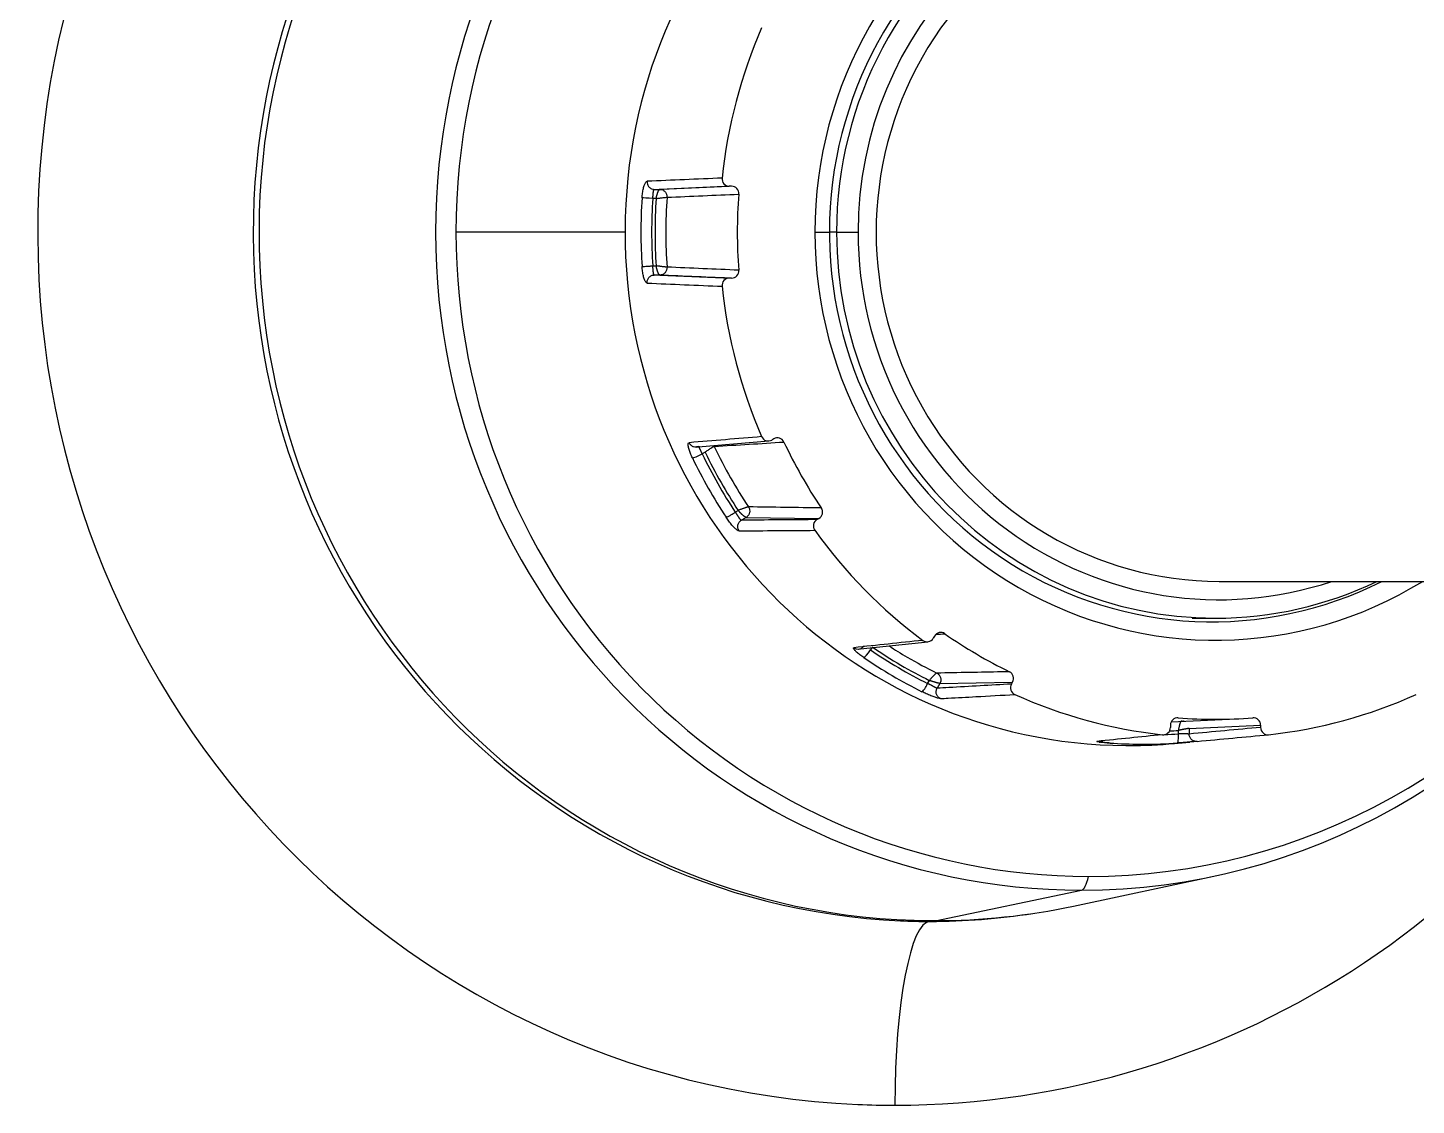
# Model space of a CAD drawing. Header units: millimetres. Extents: x -33000 to 294000, y 0 to 42408.
# Drawn here: x 136005.4 to 136043.16, y 15130.85 to 15160.17 of the extents above; entities that cross this region are included whole.
import ezdxf

# ---------------------------------------------------------------- set-up
doc = ezdxf.new("R2010")
doc.units = ezdxf.units.MM
doc.header["$LTSCALE"] = 50
doc.layers.add('arch', color=8, linetype='Continuous')

msp = doc.modelspace()

# ---------------------------------------------------------------- linework, layer by layer
at = {"layer": 'arch'}
for p, q in [((136022.437, 15155.77), (136024.475, 15155.855)), ((136024.537, 15155.855), (136022.586, 15155.77)), ((136024.537, 15155.855), (136024.475, 15155.855)), ((136022.486, 15155.52), (136022.394, 15155.52)), ((136022.437, 15155.77), (136022.586, 15155.77)), ((136021.646, 15154.605), (136017.042, 15154.605)), ((136026.803, 15154.605), (136027.208, 15154.605)), ((136027.392, 15154.605), (136027.199, 15154.605)), ((136027.392, 15154.605), (136027.979, 15154.605)), ((136022.394, 15153.69), (136022.486, 15153.69)), ((136022.586, 15153.44), (136022.437, 15153.44)), ((136022.586, 15153.44), (136024.537, 15153.355)), ((136024.537, 15153.355), (136024.475, 15153.355)), ((136023.573, 15148.761), (136023.627, 15148.765)), ((136023.627, 15148.765), (136025.551, 15148.925)), ((136025.687, 15148.983), (136025.633, 15148.951)), ((136023.82, 15148.62), (136023.74, 15148.573)), ((136024.638, 15146.988), (136024.718, 15147.035)), ((136024.933, 15146.846), (136024.805, 15146.77)), ((136024.933, 15146.846), (136026.914, 15146.818)), ((136026.86, 15146.786), (136026.914, 15146.818)), ((136037.795, 15145.105), (136097.74, 15145.105)), ((136037.065, 15144.105), (136037.699, 15144.105)), ((136028.044, 15143.27), (136029.875, 15143.463)), ((136030.056, 15143.617), (136030.024, 15143.562)), ((136027.993, 15143.264), (136028.044, 15143.27)), ((136028.349, 15143.302), (136028.315, 15143.242)), ((136029.87, 15142.327), (136029.917, 15142.409)), ((136030.203, 15142.33), (136030.128, 15142.199)), ((136030.203, 15142.33), (136032.181, 15142.367)), ((136032.15, 15142.312), (136032.181, 15142.367)), ((136036.472, 15141.196), (136036.472, 15141.132)), ((136036.494, 15141.286), (136038.283, 15141.368)), ((136036.982, 15141.104), (136038.926, 15141.196)), ((136036.982, 15141.104), (136036.982, 15140.953)), ((136038.926, 15141.196), (136038.926, 15141.133)), ((136034.534, 15140.756), (136034.534, 15140.756)), ((136034.83, 15140.707), (136034.835, 15140.709)), ((136036.581, 15140.696), (136036.999, 15140.735)), ((136036.689, 15140.956), (136036.689, 15141.05)), ((136035.347, 15140.64), (136035.35, 15140.64)), ((136035.35, 15140.64), (136035.745, 15140.676)), ((136033.836, 15136.272), (136037.656, 15137.086)), ((136030.071, 15135.875), (136034.058, 15136.707)), ((136030.067, 15135.875), (136030.071, 15135.875))]:
    msp.add_line(p, q, dxfattribs=at)
for centre, major_axis, ratio, start_param, end_param in [((136028.98, 15154.605), (0, 23.75), 0.981627, 0, 3.098231), ((136029.934, 15154.605), (0, -18.75), 0.981627, 3.141593, 6.239824), ((136030.071, 15154.605), (0, 18.729), 0.981627, 0, 3.136508), ((136034.058, 15154.605), (0, -17.898), 0.981627, 3.141593, 6.283185), ((136034.245, 15154.605), (0, 17.525), 0.981627, 0, 1.570796), ((136035.35, 15154.605), (0, 13.965), 0.981627, 0, 3.135271), ((136037.699, 15154.605), (0, 11.1), 0.981627, 5.739641, 7.853982), ((136037.604, 15154.605), (0, 10.6), 0.981627, 5.823582, 7.853982), ((136037.699, 15154.605), (0, -10.5), 0.981627, 2.721503, 4.712389), ((136037.795, 15154.605), (0, 10), 0.981627, 0, 1.570796), ((136037.795, 15154.605), (0, 9.5), 0.981627, 0, 3.141593), ((136037.699, 15154.605), (0, -13.75), 0.981627, 4.296005, 4.605175), ((136024.475, 15156.055), (-0.001, -0.2), 0.981756, 4.609632, 6.287691), ((136024.537, 15155.655), (0, -0.2), 0.981633, 1.494916, 3.142371), ((136035.745, 15154.605), (0, -13.929), 0.981627, 4.645454, 4.713875), ((136022.346, 15155.52), (-0.249, 0.016), 0.012762, 4.520823, 6.074166), ((136035.791, 15154.605), (0, -13.679), 0.981627, 4.645454, 4.779324), ((136035.791, 15154.605), (0, 13.585), 0.981627, 1.503399, 1.572282), ((136035.839, 15154.605), (0, 13.335), 0.981627, 1.499447, 1.572282), ((136037.699, 15154.605), (0, -13.25), 0.981627, 4.634242, 4.790536), ((136034.245, 15154.605), (0, 17.525), 0.981627, 1.570796, 3.141593), ((136035.745, 15154.605), (0, -13.929), 0.981627, 4.713875, 4.779323), ((136035.791, 15154.605), (0, 13.585), 0.981627, 1.572282, 1.638193), ((136035.839, 15154.605), (0, 13.335), 0.981627, 1.572282, 1.642146), ((136037.699, 15154.605), (0, 11.1), 0.981627, 1.570796, 3.685137), ((136037.604, 15154.605), (0, 10.6), 0.981627, 1.570796, 1.582001), ((136037.604, 15154.605), (0, 10.6), 0.981627, 1.582001, 3.601199), ((136037.699, 15154.605), (0, -10.5), 0.981627, 4.712389, 6.283185), ((136037.795, 15154.605), (0, 10), 0.981627, 1.570796, 3.459188), ((136024.537, 15153.555), (0, -0.2), 0.981633, 6.281155, 7.929857), ((136024.475, 15153.155), (0.001, -0.2), 0.981756, 3.136967, 4.815152), ((136037.699, 15154.605), (0, -13.75), 0.981627, 4.819603, 5.128774), ((136025.535, 15149.124), (-0.001, -0.2), 0.981554, 5.134095, 6.812146), ((136025.785, 15148.81), (0, -0.2), 0.981561, 2.017546, 3.665002), ((136035.839, 15154.605), (0, 13.335), 0.981627, 2.023046, 2.095881), ((136037.699, 15154.605), (0, -13.25), 0.981627, 5.157841, 5.314135), ((136023.692, 15148.573), (-0.225, -0.109), 0.084138, 0.190176, 1.74352), ((136035.745, 15154.605), (0, -13.929), 0.981627, 5.169053, 5.302922), ((136035.791, 15154.605), (0, -13.679), 0.981627, 5.169053, 5.302923), ((136035.791, 15154.605), (0, 13.585), 0.981627, 2.026997, 2.095881), ((136035.839, 15154.605), (0, 13.335), 0.981627, 2.095881, 2.165744), ((136035.791, 15154.605), (0, 13.585), 0.981627, 2.095881, 2.161792), ((136026.958, 15146.613), (0, -0.2), 0.981829, 3.665865, 5.34405), ((136026.816, 15146.991), (0, -0.2), 0.9817, 0.522815, 2.171518), ((136037.699, 15154.605), (0, -13.75), 0.981627, 5.343202, 5.652372), ((136028.98, 15154.605), (0, 23.75), 0.981627, 3.141593, 4.300912), ((136034.058, 15154.605), (0, -17.898), 0.981627, 0, 1.011298), ((136034.245, 15154.605), (0, 17.525), 0.981627, 3.141593, 4.13949), ((136037.699, 15154.605), (0, -10.5), 0.981627, 0, 0.440019), ((136030.226, 15143.517), (0, -0.2), 0.981555, 2.53894, 4.186396), ((136035.839, 15154.605), (0, 13.335), 0.981627, 2.575269, 2.61948), ((136029.854, 15143.662), (0, -0.2), 0.981426, 5.653362, 7.331421), ((136037.699, 15154.605), (0, -13.25), 0.981627, 5.681439, 5.837734), ((136028.267, 15143.242), (-0.141, -0.206), 0.158493, 0.125265, 1.678608), ((136035.745, 15154.605), (0, -13.929), 0.981627, 5.692652, 5.826521), ((136035.791, 15154.605), (0, -13.679), 0.981627, 5.692651, 5.826521), ((136035.791, 15154.605), (0, 13.585), 0.981627, 2.550596, 2.61948), ((136035.839, 15154.605), (0, 13.335), 0.981627, 2.61948, 2.689343), ((136035.791, 15154.605), (0, 13.585), 0.981627, 2.61948, 2.685391), ((136032.011, 15142.467), (0, -0.2), 0.981694, 1.048636, 2.697343), ((136032.32, 15142.212), (-0.001, -0.2), 0.981698, 4.193816, 5.872001), ((136037.699, 15154.605), (0, -13.75), 0.981627, 5.866801, 6.175971), ((136037.699, 15154.605), (0, -13.75), 0.981627, 0.107214, 0.416385), ((136036.276, 15141.132), (0.001, -0.2), 0.981497, 6.171745, 7.849804), ((136036.669, 15141.196), (0, -0.2), 0.981621, 3.061286, 4.708741), ((136037.699, 15154.605), (0, -13.25), 0.981627, 6.205038, 6.361332), ((136038.73, 15141.196), (0, -0.2), 0.981621, 1.573192, 3.221894), ((136039.123, 15141.132), (-0.001, -0.2), 0.981497, 4.716448, 6.394633), ((136035.745, 15154.605), (0, -13.929), 0.981627, 6.21625, 6.277154), ((136035.745, 15154.605), (0, -13.929), 0.981627, 0, 0.066934), ((136035.791, 15154.605), (0, -13.679), 0.981627, 0.03891, 0.066935), ((136035.791, 15154.605), (0, 13.585), 0.981627, 3.19086, 3.20899), ((136035.35, 15154.605), (0, 13.965), 0.981627, 3.135271, 3.141593), ((136035.35, 15154.605), (0, 13.965), 0.981627, 3.141593, 3.231536), ((136035.745, 15154.605), (0, -13.929), 0.981627, 6.277154, 6.283185), ((136034.046, 15138.355), (0, -1.649), 0.190808, 0.039784, 0.686339), ((136030.071, 15154.605), (0, 18.729), 0.981627, 3.141593, 3.347867), ((136029.934, 15130.855), (0, -5), 0.190808, 3.141593, 4.712389), ((136029.934, 15154.605), (0, -18.75), 0.981627, 6.239824, 6.283185), ((136029.934, 15154.605), (0, -18.75), 0.981627, 0, 0.152394), ((136030.071, 15154.605), (0, 18.729), 0.981627, 3.136508, 3.141593), ((136028.98, 15154.605), (0, 23.75), 0.981627, 3.098231, 3.141593)]:
    msp.add_ellipse(centre, major_axis=major_axis, ratio=ratio, start_param=start_param, end_param=end_param, dxfattribs=at)
for points, degree in [([(136022.102, 15155.536), (136022.105, 15155.582), (136022.114, 15155.669), (136022.139, 15155.799), (136022.169, 15155.9), (136022.204, 15155.97), (136022.229, 15155.989), (136022.242, 15155.99)], 3), ([(136024.28, 15156.076), (136023.6, 15156.047), (136022.921, 15156.018), (136022.242, 15155.99)], 3), ([(136022.423, 15155.749), (136022.409, 15155.769), (136022.401, 15155.773)], 2), ([(136022.662, 15155.754), (136022.618, 15155.77), (136022.566, 15155.765)], 2), ([(136022.782, 15155.555), (136023.432, 15155.583), (136024.082, 15155.611), (136024.733, 15155.639)], 3), ([(136022.242, 15153.22), (136022.23, 15153.22), (136022.204, 15153.239), (136022.169, 15153.31), (136022.138, 15153.413), (136022.114, 15153.544), (136022.105, 15153.629), (136022.102, 15153.673)], 3), ([(136024.733, 15153.57), (136024.082, 15153.598), (136023.432, 15153.626), (136022.782, 15153.654)], 3), ([(136022.242, 15153.22), (136022.921, 15153.191), (136023.6, 15153.162), (136024.28, 15153.133)], 3), ([(136022.401, 15153.436), (136022.409, 15153.44), (136022.423, 15153.461)], 2), ([(136024.475, 15153.355), (136023.796, 15153.383), (136023.116, 15153.411), (136022.437, 15153.44)], 3), ([(136022.566, 15153.445), (136022.618, 15153.439), (136022.662, 15153.455)], 2), ([(136025.355, 15149.043), (136024.698, 15148.988), (136024.041, 15148.933), (136023.384, 15148.879)], 3), ([(136023.473, 15148.463), (136023.453, 15148.504), (136023.418, 15148.583), (136023.378, 15148.701), (136023.357, 15148.793), (136023.356, 15148.859), (136023.372, 15148.878), (136023.384, 15148.879)], 3), ([(136023.657, 15148.768), (136023.61, 15148.763), (136023.576, 15148.761)], 2), ([(136024.065, 15148.777), (136024.697, 15148.817), (136025.33, 15148.856), (136025.962, 15148.896)], 3), ([(136026.978, 15147.104), (136026.318, 15147.113), (136025.658, 15147.122), (136024.998, 15147.131)], 3), ([(136024.744, 15146.48), (136024.731, 15146.479), (136024.697, 15146.494), (136024.628, 15146.551), (136024.548, 15146.634), (136024.461, 15146.742), (136024.411, 15146.813), (136024.387, 15146.849)], 3), ([(136024.943, 15146.771), (136024.897, 15146.77), (136024.851, 15146.77), (136024.805, 15146.77)], 3), ([(136026.86, 15146.786), (136026.221, 15146.781), (136025.582, 15146.776), (136024.943, 15146.771)], 3), ([(136024.744, 15146.48), (136025.429, 15146.485), (136026.114, 15146.49), (136026.8, 15146.495)], 3), ([(136029.739, 15143.501), (136029.114, 15143.434), (136028.488, 15143.368), (136027.863, 15143.302)], 3), ([(136030.096, 15143.666), (136030.176, 15143.671), (136030.257, 15143.677), (136030.337, 15143.682)], 3), ([(136028.131, 15143.035), (136028.094, 15143.06), (136028.026, 15143.11), (136027.934, 15143.185), (136027.874, 15143.244), (136027.844, 15143.288), (136027.851, 15143.301), (136027.863, 15143.302)], 3), ([(136030.998, 15142.627), (136030.705, 15142.621), (136030.412, 15142.616), (136030.118, 15142.61)], 3), ([(136031.23, 15142.631), (136031.153, 15142.63), (136031.075, 15142.628), (136030.998, 15142.627)], 3), ([(136032.095, 15142.648), (136031.807, 15142.642), (136031.518, 15142.637), (136031.23, 15142.631)], 3), ([(136030.446, 15142.217), (136030.34, 15142.211), (136030.234, 15142.205), (136030.128, 15142.199)], 3), ([(136032.15, 15142.312), (136031.582, 15142.281), (136031.014, 15142.249), (136030.446, 15142.217)], 3), ([(136030.218, 15141.917), (136030.205, 15141.916), (136030.167, 15141.922), (136030.075, 15141.949), (136029.962, 15141.991), (136029.832, 15142.047), (136029.754, 15142.084), (136029.715, 15142.103)], 3), ([(136030.218, 15141.917), (136030.288, 15141.921), (136030.358, 15141.924), (136030.428, 15141.928)], 3), ([(136030.428, 15141.928), (136030.679, 15141.942), (136030.931, 15141.956), (136031.182, 15141.97)], 3), ([(136031.182, 15141.97), (136031.535, 15141.99), (136031.888, 15142.01), (136032.24, 15142.029)], 3), ([(136036.785, 15141.301), (136036.773, 15141.3), (136036.76, 15141.298)], 2), ([(136036.854, 15141.292), (136036.831, 15141.299), (136036.806, 15141.301)], 2), ([(136038.926, 15141.133), (136038.278, 15141.073), (136037.63, 15141.013), (136036.982, 15140.953)], 3), ([(136034.83, 15140.707), (136034.785, 15140.71), (136034.702, 15140.717), (136034.588, 15140.728), (136034.509, 15140.739), (136034.465, 15140.749), (136034.468, 15140.752), (136034.479, 15140.754)], 3), ([(136036.255, 15140.934), (136035.663, 15140.874), (136035.071, 15140.814), (136034.479, 15140.754)], 3), ([(136034.537, 15140.735), (136034.546, 15140.734), (136034.554, 15140.733)], 2), ([(136034.574, 15140.758), (136034.57, 15140.756), (136034.565, 15140.755), (136034.56, 15140.753)], 3), ([(136034.575, 15140.731), (136034.626, 15140.727), (136034.682, 15140.734)], 2), ([(136037.199, 15140.754), (136037.186, 15140.752), (136037.147, 15140.749), (136037.051, 15140.739), (136036.93, 15140.728), (136036.788, 15140.716), (136036.702, 15140.71), (136036.659, 15140.707)], 3), ([(136037.199, 15140.754), (136037.847, 15140.814), (136038.495, 15140.874), (136039.144, 15140.934)], 3)]:
    msp.add_open_spline(points, degree=degree, dxfattribs=at)
for points, knots in [([(136022.242, 15155.99), (136022.24, 15155.962), (136022.243, 15155.934), (136022.26, 15155.881), (136022.274, 15155.856), (136022.31, 15155.815), (136022.333, 15155.798), (136022.383, 15155.775), (136022.41, 15155.77), (136022.437, 15155.77)], [0, 0, 0, 0, 0.25, 0.25, 0.5, 0.5, 0.75, 0.75, 1, 1, 1, 1]), ([(136022.394, 15155.52), (136022.395, 15155.524), (136022.396, 15155.536), (136022.398, 15155.555), (136022.4, 15155.576), (136022.401, 15155.598), (136022.403, 15155.619), (136022.405, 15155.641), (136022.407, 15155.661), (136022.409, 15155.681), (136022.411, 15155.699), (136022.414, 15155.716), (136022.416, 15155.731), (136022.419, 15155.744), (136022.423, 15155.755), (136022.427, 15155.763), (136022.431, 15155.768), (136022.435, 15155.769), (136022.437, 15155.77), (136022.437, 15155.77)], [0, 0, 0, 0, 0.03824, 0.094561, 0.15277, 0.21271, 0.273987, 0.336086, 0.398752, 0.461972, 0.525741, 0.590011, 0.654799, 0.720764, 0.788702, 0.858076, 0.927544, 0.996102, 1, 1, 1, 1]), ([(136022.486, 15155.52), (136022.487, 15155.522), (136022.488, 15155.527), (136022.489, 15155.534), (136022.491, 15155.542), (136022.493, 15155.549), (136022.494, 15155.556), (136022.496, 15155.563), (136022.498, 15155.57), (136022.499, 15155.577), (136022.501, 15155.584), (136022.503, 15155.591), (136022.505, 15155.597), (136022.506, 15155.604), (136022.508, 15155.61), (136022.51, 15155.616), (136022.512, 15155.623), (136022.513, 15155.629), (136022.515, 15155.635), (136022.517, 15155.64), (136022.519, 15155.646), (136022.52, 15155.652), (136022.522, 15155.657), (136022.524, 15155.663), (136022.526, 15155.668), (136022.528, 15155.673), (136022.529, 15155.678), (136022.531, 15155.683), (136022.533, 15155.687), (136022.535, 15155.692), (136022.536, 15155.696), (136022.538, 15155.7), (136022.54, 15155.705), (136022.541, 15155.708), (136022.543, 15155.712), (136022.545, 15155.716), (136022.546, 15155.72), (136022.548, 15155.723), (136022.55, 15155.726), (136022.551, 15155.729), (136022.553, 15155.732), (136022.554, 15155.735), (136022.556, 15155.738), (136022.557, 15155.741), (136022.559, 15155.743), (136022.56, 15155.746), (136022.562, 15155.748), (136022.563, 15155.75), (136022.565, 15155.752), (136022.566, 15155.754), (136022.567, 15155.756), (136022.569, 15155.757), (136022.57, 15155.759), (136022.571, 15155.76), (136022.572, 15155.762), (136022.574, 15155.763), (136022.575, 15155.764), (136022.576, 15155.765), (136022.577, 15155.766), (136022.578, 15155.767), (136022.579, 15155.767), (136022.58, 15155.768), (136022.581, 15155.768), (136022.582, 15155.769), (136022.583, 15155.769), (136022.584, 15155.769), (136022.585, 15155.77), (136022.586, 15155.77), (136022.586, 15155.77)], [0, 0, 0, 0, 0.019175, 0.038224, 0.057147, 0.075944, 0.094615, 0.113161, 0.131581, 0.149875, 0.168044, 0.186087, 0.204005, 0.221798, 0.239465, 0.257008, 0.274425, 0.291718, 0.308886, 0.325929, 0.342848, 0.359642, 0.376311, 0.392857, 0.409278, 0.425575, 0.441748, 0.457798, 0.473723, 0.489525, 0.505204, 0.520759, 0.536191, 0.5515, 0.566686, 0.581749, 0.59669, 0.611508, 0.626204, 0.640777, 0.655229, 0.669558, 0.683766, 0.697852, 0.711817, 0.725661, 0.739384, 0.752986, 0.766467, 0.779828, 0.793069, 0.806189, 0.81919, 0.832072, 0.844834, 0.857477, 0.870001, 0.882406, 0.894694, 0.906863, 0.918914, 0.930848, 0.942664, 0.954364, 0.965947, 0.977414, 0.988765, 1, 1, 1, 1]), ([(136022.486, 15155.52), (136022.502, 15155.522), (136022.518, 15155.524), (136022.551, 15155.529), (136022.567, 15155.531), (136022.615, 15155.537), (136022.646, 15155.541), (136022.701, 15155.548), (136022.725, 15155.551), (136022.762, 15155.554), (136022.775, 15155.555), (136022.782, 15155.555)], [0, 0, 0, 0, 0.125, 0.125, 0.25, 0.25, 0.5, 0.5, 0.75, 0.75, 1, 1, 1, 1]), ([(136022.586, 15155.77), (136022.613, 15155.77), (136022.64, 15155.764), (136022.689, 15155.742), (136022.711, 15155.726), (136022.748, 15155.686), (136022.762, 15155.662), (136022.78, 15155.61), (136022.784, 15155.583), (136022.782, 15155.555)], [0, 0, 0, 0, 0.25, 0.25, 0.5, 0.5, 0.75, 0.75, 1, 1, 1, 1]), ([(136022.102, 15153.673), (136022.109, 15153.673), (136022.122, 15153.674), (136022.158, 15153.675), (136022.182, 15153.676), (136022.236, 15153.68), (136022.266, 15153.681), (136022.329, 15153.685), (136022.362, 15153.688), (136022.394, 15153.69)], [0, 0, 0, 0, 0.25, 0.25, 0.5, 0.5, 0.75, 0.75, 1, 1, 1, 1]), ([(136022.437, 15153.44), (136022.437, 15153.44), (136022.435, 15153.44), (136022.431, 15153.441), (136022.427, 15153.447), (136022.423, 15153.455), (136022.419, 15153.466), (136022.416, 15153.479), (136022.414, 15153.494), (136022.411, 15153.511), (136022.409, 15153.529), (136022.407, 15153.548), (136022.405, 15153.569), (136022.403, 15153.59), (136022.401, 15153.612), (136022.4, 15153.633), (136022.398, 15153.654), (136022.396, 15153.673), (136022.395, 15153.685), (136022.394, 15153.69)], [0, 0, 0, 0, 0.003888, 0.072447, 0.141912, 0.211283, 0.279227, 0.345196, 0.409983, 0.474255, 0.538026, 0.601246, 0.66391, 0.726009, 0.787286, 0.847226, 0.905434, 0.961756, 1, 1, 1, 1]), ([(136022.782, 15153.654), (136022.78, 15153.654), (136022.774, 15153.654), (136022.762, 15153.655), (136022.747, 15153.657), (136022.729, 15153.658), (136022.707, 15153.661), (136022.684, 15153.663), (136022.658, 15153.667), (136022.63, 15153.67), (136022.599, 15153.674), (136022.565, 15153.679), (136022.527, 15153.684), (136022.5, 15153.688), (136022.486, 15153.69)], [0, 0, 0, 0, 0.081917, 0.160746, 0.237006, 0.313291, 0.390773, 0.468844, 0.546821, 0.624483, 0.705096, 0.79338, 0.89167, 1, 1, 1, 1]), ([(136022.586, 15153.44), (136022.586, 15153.44), (136022.585, 15153.44), (136022.583, 15153.44), (136022.582, 15153.441), (136022.58, 15153.442), (136022.578, 15153.443), (136022.576, 15153.444), (136022.575, 15153.446), (136022.573, 15153.448), (136022.57, 15153.45), (136022.568, 15153.453), (136022.566, 15153.455), (136022.564, 15153.459), (136022.561, 15153.462), (136022.559, 15153.466), (136022.557, 15153.47), (136022.554, 15153.475), (136022.551, 15153.479), (136022.549, 15153.485), (136022.546, 15153.49), (136022.543, 15153.496), (136022.541, 15153.503), (136022.538, 15153.509), (136022.535, 15153.517), (136022.532, 15153.524), (136022.529, 15153.532), (136022.526, 15153.54), (136022.523, 15153.549), (136022.52, 15153.558), (136022.517, 15153.567), (136022.515, 15153.577), (136022.512, 15153.587), (136022.509, 15153.597), (136022.506, 15153.608), (136022.503, 15153.619), (136022.5, 15153.63), (136022.497, 15153.642), (136022.494, 15153.653), (136022.492, 15153.665), (136022.489, 15153.678), (136022.487, 15153.686), (136022.486, 15153.69)], [0, 0, 0, 0, 0.018315, 0.036959, 0.055935, 0.075243, 0.094885, 0.114862, 0.135176, 0.155828, 0.176818, 0.198149, 0.21982, 0.241833, 0.26419, 0.28689, 0.309935, 0.333326, 0.357062, 0.381146, 0.405578, 0.430358, 0.455488, 0.480967, 0.506797, 0.532977, 0.559509, 0.586394, 0.61363, 0.64122, 0.669164, 0.697461, 0.726114, 0.755121, 0.784483, 0.814201, 0.844275, 0.874706, 0.905493, 0.936638, 0.96814, 1, 1, 1, 1]), ([(136022.782, 15153.654), (136022.784, 15153.627), (136022.78, 15153.599), (136022.762, 15153.547), (136022.748, 15153.524), (136022.711, 15153.483), (136022.689, 15153.467), (136022.64, 15153.445), (136022.613, 15153.44), (136022.586, 15153.44)], [0, 0, 0, 0, 0.25, 0.25, 0.5, 0.5, 0.75, 0.75, 1, 1, 1, 1]), ([(136022.242, 15153.22), (136022.241, 15153.232), (136022.241, 15153.245), (136022.243, 15153.271), (136022.246, 15153.285), (136022.254, 15153.312), (136022.26, 15153.325), (136022.274, 15153.351), (136022.282, 15153.363), (136022.302, 15153.385), (136022.313, 15153.395), (136022.336, 15153.412), (136022.349, 15153.419), (136022.374, 15153.43), (136022.387, 15153.434), (136022.413, 15153.439), (136022.425, 15153.44), (136022.437, 15153.44)], [0, 0, 0, 0, 0.125, 0.125, 0.25, 0.25, 0.375, 0.375, 0.5, 0.5, 0.625, 0.625, 0.75, 0.75, 0.875, 0.875, 1, 1, 1, 1]), ([(136023.384, 15148.879), (136023.395, 15148.853), (136023.412, 15148.83), (136023.453, 15148.793), (136023.477, 15148.779), (136023.529, 15148.762), (136023.557, 15148.759), (136023.611, 15148.765), (136023.637, 15148.773), (136023.661, 15148.787)], [0, 0, 0, 0, 0.25, 0.25, 0.5, 0.5, 0.75, 0.75, 1, 1, 1, 1]), ([(136023.74, 15148.573), (136023.738, 15148.577), (136023.733, 15148.588), (136023.726, 15148.605), (136023.717, 15148.624), (136023.708, 15148.643), (136023.699, 15148.662), (136023.691, 15148.68), (136023.683, 15148.698), (136023.675, 15148.714), (136023.669, 15148.73), (136023.663, 15148.743), (136023.659, 15148.756), (136023.655, 15148.766), (136023.653, 15148.775), (136023.654, 15148.782), (136023.656, 15148.786), (136023.659, 15148.787), (136023.661, 15148.787), (136023.661, 15148.787)], [0, 0, 0, 0, 0.03822, 0.094532, 0.152731, 0.212674, 0.273948, 0.336009, 0.398633, 0.461844, 0.525673, 0.590103, 0.654952, 0.720869, 0.788754, 0.858104, 0.927564, 0.996119, 1, 1, 1, 1]), ([(136023.82, 15148.62), (136023.832, 15148.63), (136023.845, 15148.64), (136023.871, 15148.66), (136023.884, 15148.67), (136023.923, 15148.698), (136023.948, 15148.715), (136023.994, 15148.745), (136024.014, 15148.757), (136024.046, 15148.773), (136024.058, 15148.777), (136024.065, 15148.777)], [0, 0, 0, 0, 0.125, 0.125, 0.25, 0.25, 0.5, 0.5, 0.75, 0.75, 1, 1, 1, 1]), ([(136024.998, 15147.131), (136024.996, 15147.131), (136024.99, 15147.13), (136024.978, 15147.128), (136024.964, 15147.124), (136024.946, 15147.119), (136024.926, 15147.113), (136024.904, 15147.105), (136024.879, 15147.097), (136024.853, 15147.087), (136024.824, 15147.077), (136024.792, 15147.065), (136024.756, 15147.051), (136024.731, 15147.041), (136024.718, 15147.035)], [0, 0, 0, 0, 0.081917, 0.160746, 0.237006, 0.313291, 0.390773, 0.468844, 0.546821, 0.624483, 0.705096, 0.79338, 0.89167, 1, 1, 1, 1]), ([(136024.998, 15147.131), (136025.013, 15147.108), (136025.023, 15147.082), (136025.033, 15147.028), (136025.032, 15147.001), (136025.02, 15146.947), (136025.009, 15146.922), (136024.977, 15146.878), (136024.957, 15146.859), (136024.933, 15146.846)], [0, 0, 0, 0, 0.25, 0.25, 0.5, 0.5, 0.75, 0.75, 1, 1, 1, 1]), ([(136024.387, 15146.849), (136024.394, 15146.849), (136024.406, 15146.853), (136024.438, 15146.867), (136024.458, 15146.878), (136024.504, 15146.904), (136024.53, 15146.919), (136024.584, 15146.952), (136024.611, 15146.97), (136024.638, 15146.988)], [0, 0, 0, 0, 0.25, 0.25, 0.5, 0.5, 0.75, 0.75, 1, 1, 1, 1]), ([(136024.805, 15146.77), (136024.804, 15146.77), (136024.802, 15146.77), (136024.798, 15146.771), (136024.79, 15146.776), (136024.782, 15146.783), (136024.773, 15146.794), (136024.764, 15146.806), (136024.753, 15146.819), (136024.743, 15146.835), (136024.731, 15146.851), (136024.72, 15146.868), (136024.708, 15146.886), (136024.695, 15146.905), (136024.683, 15146.923), (136024.671, 15146.942), (136024.659, 15146.959), (136024.648, 15146.975), (136024.641, 15146.984), (136024.638, 15146.988)], [0, 0, 0, 0, 0.003888, 0.072446, 0.141912, 0.211283, 0.279227, 0.345195, 0.409983, 0.474255, 0.538026, 0.601246, 0.66391, 0.726009, 0.787286, 0.847226, 0.905434, 0.961755, 1, 1, 1, 1]), ([(136024.744, 15146.48), (136024.737, 15146.49), (136024.73, 15146.501), (136024.719, 15146.525), (136024.715, 15146.538), (136024.709, 15146.565), (136024.707, 15146.58), (136024.707, 15146.609), (136024.708, 15146.624), (136024.714, 15146.653), (136024.719, 15146.667), (136024.731, 15146.694), (136024.738, 15146.706), (136024.755, 15146.729), (136024.764, 15146.739), (136024.784, 15146.756), (136024.794, 15146.764), (136024.805, 15146.77)], [0, 0, 0, 0, 0.125, 0.125, 0.25, 0.25, 0.375, 0.375, 0.5, 0.5, 0.625, 0.625, 0.75, 0.75, 0.875, 0.875, 1, 1, 1, 1]), ([(136024.933, 15146.846), (136024.933, 15146.846), (136024.932, 15146.846), (136024.93, 15146.846), (136024.928, 15146.846), (136024.926, 15146.847), (136024.924, 15146.848), (136024.922, 15146.849), (136024.919, 15146.85), (136024.916, 15146.851), (136024.913, 15146.853), (136024.91, 15146.855), (136024.906, 15146.857), (136024.902, 15146.859), (136024.899, 15146.862), (136024.894, 15146.865), (136024.89, 15146.868), (136024.885, 15146.871), (136024.881, 15146.875), (136024.875, 15146.879), (136024.87, 15146.883), (136024.865, 15146.888), (136024.859, 15146.893), (136024.853, 15146.898), (136024.847, 15146.903), (136024.84, 15146.909), (136024.834, 15146.915), (136024.827, 15146.921), (136024.82, 15146.928), (136024.813, 15146.935), (136024.806, 15146.942), (136024.798, 15146.949), (136024.791, 15146.957), (136024.783, 15146.965), (136024.775, 15146.973), (136024.767, 15146.981), (136024.759, 15146.99), (136024.751, 15146.999), (136024.743, 15147.008), (136024.734, 15147.017), (136024.726, 15147.026), (136024.721, 15147.032), (136024.718, 15147.035)], [0, 0, 0, 0, 0.018315, 0.036959, 0.055935, 0.075243, 0.094885, 0.114862, 0.135176, 0.155828, 0.176818, 0.198148, 0.21982, 0.241833, 0.26419, 0.28689, 0.309935, 0.333326, 0.357062, 0.381146, 0.405578, 0.430358, 0.455488, 0.480967, 0.506797, 0.532977, 0.559509, 0.586394, 0.61363, 0.64122, 0.669164, 0.697461, 0.726114, 0.755121, 0.784483, 0.814201, 0.844275, 0.874706, 0.905493, 0.936638, 0.96814, 1, 1, 1, 1]), ([(136027.863, 15143.302), (136027.885, 15143.286), (136027.911, 15143.274), (136027.965, 15143.263), (136027.993, 15143.263), (136028.046, 15143.274), (136028.071, 15143.286), (136028.116, 15143.319), (136028.134, 15143.34), (136028.148, 15143.364)], [0, 0, 0, 0, 0.25, 0.25, 0.5, 0.5, 0.75, 0.75, 1, 1, 1, 1]), ([(136030.118, 15142.61), (136030.116, 15142.61), (136030.111, 15142.609), (136030.102, 15142.604), (136030.09, 15142.596), (136030.077, 15142.585), (136030.062, 15142.572), (136030.045, 15142.557), (136030.028, 15142.539), (136030.009, 15142.519), (136029.989, 15142.497), (136029.967, 15142.471), (136029.942, 15142.441), (136029.925, 15142.42), (136029.917, 15142.409)], [0, 0, 0, 0, 0.081917, 0.160746, 0.237006, 0.313291, 0.390773, 0.468844, 0.546821, 0.624483, 0.705096, 0.79338, 0.89167, 1, 1, 1, 1]), ([(136030.118, 15142.61), (136030.143, 15142.598), (136030.164, 15142.581), (136030.199, 15142.54), (136030.212, 15142.515), (136030.228, 15142.463), (136030.231, 15142.435), (136030.225, 15142.381), (136030.216, 15142.354), (136030.203, 15142.33)], [0, 0, 0, 0, 0.25, 0.25, 0.5, 0.5, 0.75, 0.75, 1, 1, 1, 1]), ([(136029.715, 15142.103), (136029.722, 15142.104), (136029.731, 15142.11), (136029.753, 15142.133), (136029.767, 15142.15), (136029.795, 15142.191), (136029.811, 15142.216), (136029.841, 15142.269), (136029.856, 15142.298), (136029.87, 15142.327)], [0, 0, 0, 0, 0.25, 0.25, 0.5, 0.5, 0.75, 0.75, 1, 1, 1, 1]), ([(136030.128, 15142.199), (136030.128, 15142.199), (136030.126, 15142.199), (136030.121, 15142.199), (136030.112, 15142.203), (136030.1, 15142.208), (136030.087, 15142.215), (136030.072, 15142.222), (136030.056, 15142.231), (136030.039, 15142.24), (136030.02, 15142.25), (136030.001, 15142.261), (136029.982, 15142.272), (136029.962, 15142.282), (136029.942, 15142.293), (136029.922, 15142.303), (136029.903, 15142.313), (136029.885, 15142.321), (136029.875, 15142.326), (136029.87, 15142.327)], [0, 0, 0, 0, 0.003897, 0.072454, 0.141919, 0.21129, 0.279233, 0.345201, 0.409988, 0.47426, 0.53803, 0.601249, 0.663913, 0.726012, 0.787288, 0.847227, 0.905435, 0.961756, 1, 1, 1, 1]), ([(136030.203, 15142.33), (136030.202, 15142.33), (136030.201, 15142.33), (136030.199, 15142.331), (136030.197, 15142.331), (136030.195, 15142.331), (136030.193, 15142.331), (136030.19, 15142.332), (136030.187, 15142.332), (136030.183, 15142.333), (136030.18, 15142.333), (136030.176, 15142.334), (136030.171, 15142.335), (136030.167, 15142.336), (136030.162, 15142.337), (136030.157, 15142.338), (136030.151, 15142.339), (136030.145, 15142.341), (136030.139, 15142.342), (136030.132, 15142.344), (136030.126, 15142.345), (136030.118, 15142.347), (136030.111, 15142.349), (136030.103, 15142.351), (136030.095, 15142.354), (136030.086, 15142.356), (136030.078, 15142.359), (136030.068, 15142.361), (136030.059, 15142.364), (136030.049, 15142.367), (136030.039, 15142.37), (136030.029, 15142.373), (136030.019, 15142.376), (136030.008, 15142.38), (136029.997, 15142.383), (136029.986, 15142.387), (136029.975, 15142.39), (136029.963, 15142.394), (136029.952, 15142.398), (136029.94, 15142.401), (136029.928, 15142.405), (136029.92, 15142.408), (136029.917, 15142.409)], [0, 0, 0, 0, 0.018315, 0.036959, 0.055935, 0.075243, 0.094885, 0.114862, 0.135176, 0.155828, 0.176818, 0.198149, 0.21982, 0.241833, 0.26419, 0.28689, 0.309935, 0.333326, 0.357062, 0.381146, 0.405578, 0.430358, 0.455488, 0.480967, 0.506797, 0.532977, 0.559509, 0.586394, 0.61363, 0.64122, 0.669164, 0.697461, 0.726114, 0.755121, 0.784483, 0.814201, 0.844275, 0.874706, 0.905493, 0.936638, 0.96814, 1, 1, 1, 1]), ([(136030.218, 15141.917), (136030.207, 15141.922), (136030.196, 15141.928), (136030.175, 15141.943), (136030.165, 15141.953), (136030.146, 15141.973), (136030.137, 15141.985), (136030.122, 15142.01), (136030.116, 15142.024), (136030.107, 15142.052), (136030.105, 15142.066), (136030.102, 15142.095), (136030.102, 15142.11), (136030.105, 15142.138), (136030.109, 15142.151), (136030.117, 15142.177), (136030.122, 15142.188), (136030.128, 15142.199)], [0, 0, 0, 0, 0.125, 0.125, 0.25, 0.25, 0.375, 0.375, 0.5, 0.5, 0.625, 0.625, 0.75, 0.75, 0.875, 0.875, 1, 1, 1, 1]), ([(136036.772, 15141.303), (136036.77, 15141.303), (136036.765, 15141.302), (136036.759, 15141.295), (136036.752, 15141.286), (136036.745, 15141.272), (136036.738, 15141.256), (136036.731, 15141.236), (136036.723, 15141.214), (136036.717, 15141.189), (136036.71, 15141.161), (136036.703, 15141.129), (136036.696, 15141.091), (136036.691, 15141.065), (136036.689, 15141.05)], [0, 0, 0, 0, 0.081917, 0.160746, 0.237006, 0.313291, 0.390773, 0.468844, 0.546821, 0.624483, 0.705096, 0.79338, 0.89167, 1, 1, 1, 1]), ([(136036.982, 15141.104), (136036.982, 15141.104), (136036.981, 15141.104), (136036.979, 15141.104), (136036.977, 15141.104), (136036.975, 15141.104), (136036.972, 15141.103), (136036.969, 15141.103), (136036.966, 15141.103), (136036.963, 15141.102), (136036.959, 15141.102), (136036.955, 15141.101), (136036.951, 15141.1), (136036.946, 15141.099), (136036.941, 15141.099), (136036.936, 15141.098), (136036.93, 15141.097), (136036.924, 15141.096), (136036.918, 15141.095), (136036.911, 15141.093), (136036.904, 15141.092), (136036.897, 15141.091), (136036.889, 15141.09), (136036.881, 15141.088), (136036.873, 15141.087), (136036.864, 15141.085), (136036.855, 15141.083), (136036.846, 15141.082), (136036.836, 15141.08), (136036.826, 15141.078), (136036.816, 15141.076), (136036.805, 15141.074), (136036.795, 15141.072), (136036.784, 15141.07), (136036.772, 15141.068), (136036.761, 15141.065), (136036.749, 15141.063), (136036.738, 15141.061), (136036.726, 15141.058), (136036.714, 15141.056), (136036.702, 15141.053), (136036.694, 15141.051), (136036.689, 15141.05)], [0, 0, 0, 0, 0.018315, 0.036959, 0.055935, 0.075243, 0.094885, 0.114862, 0.135176, 0.155828, 0.176818, 0.198149, 0.21982, 0.241833, 0.26419, 0.28689, 0.309935, 0.333326, 0.357062, 0.381146, 0.405578, 0.430358, 0.455488, 0.480967, 0.506797, 0.532977, 0.559509, 0.586394, 0.61363, 0.64122, 0.669164, 0.697462, 0.726114, 0.755121, 0.784483, 0.814201, 0.844275, 0.874706, 0.905493, 0.936638, 0.96814, 1, 1, 1, 1]), ([(136034.635, 15140.76), (136034.618, 15140.76), (136034.588, 15140.759), (136034.555, 15140.757), (136034.543, 15140.757), (136034.539, 15140.757)], [0, 0, 0, 0, 0.319581, 0.652471, 1, 1, 1, 1]), ([(136034.575, 15140.738), (136034.589, 15140.736), (136034.621, 15140.731), (136034.682, 15140.723), (136034.755, 15140.715), (136034.81, 15140.711), (136034.839, 15140.709)], [0, 0, 0, 0, 0.24566, 0.494405, 0.746149, 1, 1, 1, 1]), ([(136036.659, 15140.707), (136036.665, 15140.708), (136036.671, 15140.715), (136036.681, 15140.74), (136036.684, 15140.759), (136036.69, 15140.805), (136036.692, 15140.832), (136036.693, 15140.892), (136036.692, 15140.924), (136036.689, 15140.956)], [0, 0, 0, 0, 0.25, 0.25, 0.5, 0.5, 0.75, 0.75, 1, 1, 1, 1]), ([(136036.982, 15140.953), (136036.982, 15140.952), (136036.98, 15140.952), (136036.975, 15140.952), (136036.965, 15140.953), (136036.951, 15140.954), (136036.936, 15140.955), (136036.919, 15140.957), (136036.9, 15140.958), (136036.88, 15140.959), (136036.859, 15140.96), (136036.837, 15140.961), (136036.814, 15140.962), (136036.791, 15140.962), (136036.769, 15140.962), (136036.746, 15140.961), (136036.725, 15140.96), (136036.706, 15140.958), (136036.694, 15140.957), (136036.689, 15140.956)], [0, 0, 0, 0, 0.003889, 0.072447, 0.141913, 0.211284, 0.279228, 0.345196, 0.409984, 0.474255, 0.538026, 0.601246, 0.66391, 0.726009, 0.787286, 0.847226, 0.905434, 0.961756, 1, 1, 1, 1]), ([(136037.199, 15140.754), (136037.187, 15140.752), (136037.174, 15140.752), (136037.148, 15140.755), (136037.135, 15140.757), (136037.108, 15140.765), (136037.095, 15140.771), (136037.07, 15140.786), (136037.058, 15140.794), (136037.037, 15140.814), (136037.027, 15140.825), (136037.01, 15140.849), (136037.003, 15140.862), (136036.992, 15140.888), (136036.988, 15140.901), (136036.983, 15140.927), (136036.982, 15140.94), (136036.982, 15140.953)], [0, 0, 0, 0, 0.125, 0.125, 0.25, 0.25, 0.375, 0.375, 0.5, 0.5, 0.625, 0.625, 0.75, 0.75, 0.875, 0.875, 1, 1, 1, 1])]:
    msp.add_open_spline(points, degree=3, knots=knots, dxfattribs=at)

doc.saveas('drawing.dxf')
